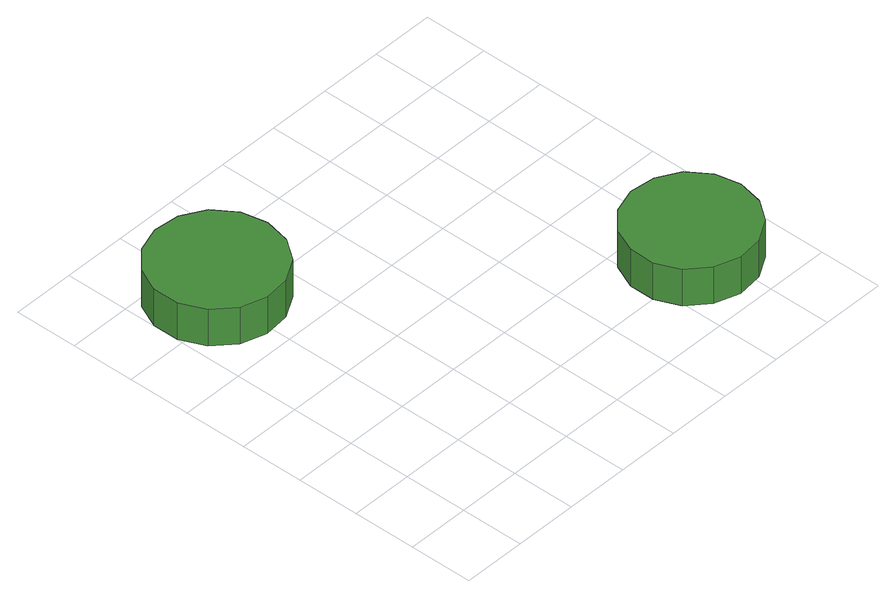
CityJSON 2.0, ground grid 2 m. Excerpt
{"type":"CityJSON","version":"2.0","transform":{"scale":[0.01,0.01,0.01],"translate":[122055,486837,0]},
"CityObjects":{
"tree1":{"type":"SolitaryVegetationObject","attributes":{"function":"something"},"geometry":[{"type":"MultiSurface","lod":"1","boundaries":[[[0,1,2,3,4,5,6,7,8,9,10,11,12,13,14]],[[15,16,17,18,19,20,21,22,23,24,25,26,27,28,29]],[[0,29,28,1]],[[1,28,27,2]],[[2,27,26,3]],[[3,26,25,4]],[[4,25,24,5]],[[5,24,23,6]],[[6,23,22,7]],[[7,22,21,8]],[[8,21,20,9]],[[9,20,19,10]],[[10,19,18,11]],[[11,18,17,12]],[[12,17,16,13]],[[13,16,15,14]],[[14,15,29,0]]]}]},
"tree2":{"type":"SolitaryVegetationObject","attributes":{"function":"something"},"geometry":[{"type":"MultiSurface","lod":"1","boundaries":[[[30,31,32,33,34,35,36,37,38,39,40,41,42,43,44]],[[45,46,47,48,49,50,51,52,53,54,55,56,57,58,59]],[[30,59,58,31]],[[31,58,57,32]],[[32,57,56,33]],[[33,56,55,34]],[[34,55,54,35]],[[35,54,53,36]],[[36,53,52,37]],[[37,52,51,38]],[[38,51,50,39]],[[39,50,49,40]],[[40,49,48,41]],[[41,48,47,42]],[[42,47,46,43]],[[43,46,45,44]],[[44,45,59,30]]]}]}
},
"vertices":[
[400,1059,218],[383,1141,218],[334,1209,218],[261,1251,218],[178,1259,218],[99,1233,218],[36,1177,218],[2,1101,218],[2,1017,218],[36,941,218],[99,885,218],[178,859,218],[261,868,218],[334,910,218],[383,977,218],[383,977,91],[334,910,91],[261,868,91],[178,859,91],[99,885,91],[36,941,91],[2,1017,91],[2,1101,91],[36,1177,91],[99,1233,91],[178,1259,91],[261,1251,91],[334,1209,91],[383,1141,91],[400,1059,91],
[1337,230,234],[1320,309,234],[1272,376,234],[1201,416,234],[1120,425,234],[1042,400,234],[981,345,234],[948,270,234],[948,189,234],[981,114,234],[1042,60,234],[1120,34,234],[1201,43,234],[1272,84,234],[1320,150,234],[1320,150,107],[1272,84,107],[1201,43,107],[1120,34,107],[1042,60,107],[981,114,107],[948,189,107],[948,270,107],[981,345,107],[1042,400,107],[1120,425,107],[1201,416,107],[1272,376,107],[1320,309,107],[1337,230,107]
]}
